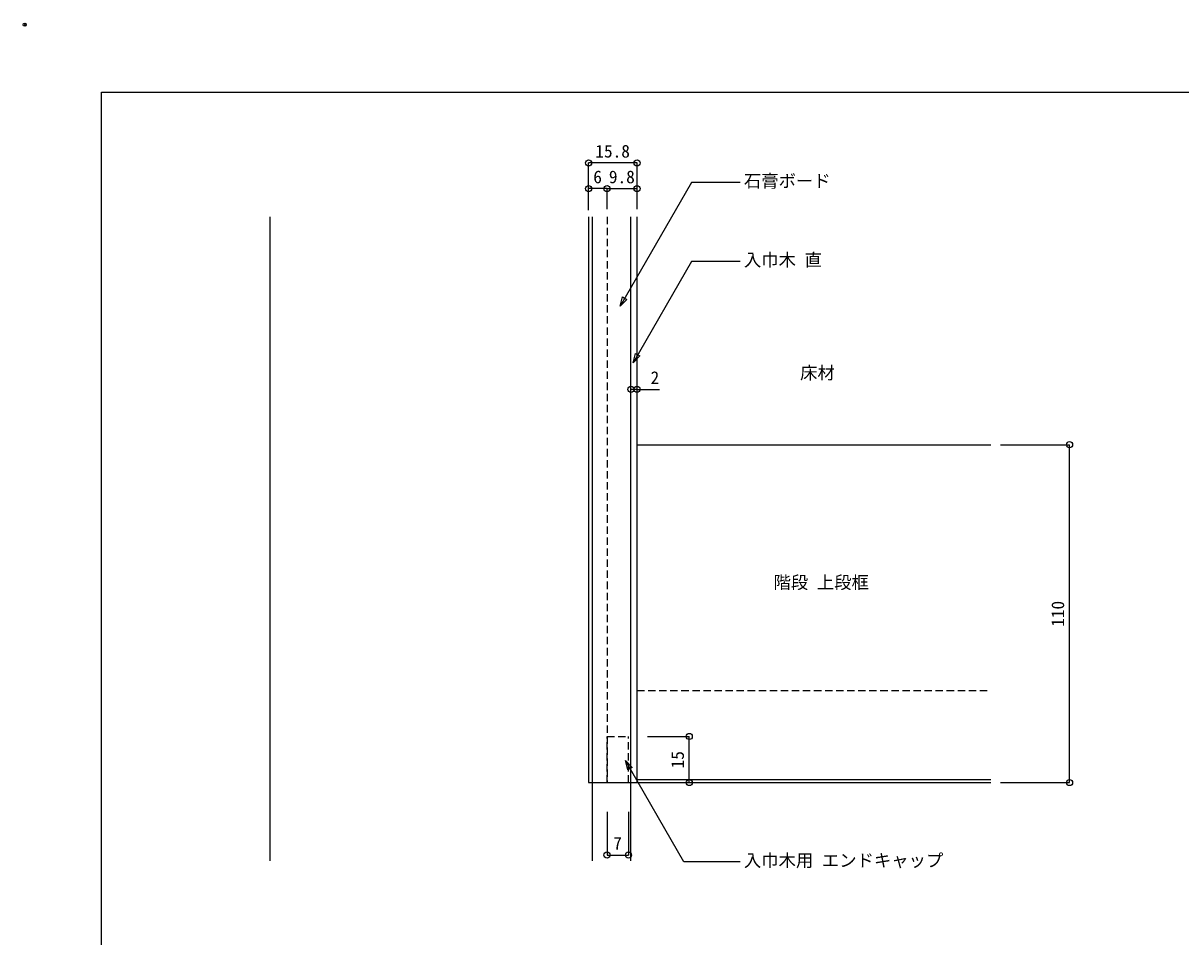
# Model space of a CAD drawing. Units: millimetres on the paper, with parts at other scales. Extents: x -210 to 210, y -149 to 149.
# Drawn here: x -210.2 to -21.8, y 0 to 148.8 of the extents above; entities that cross this region are included whole.
import ezdxf
from ezdxf.enums import TextEntityAlignment as Align

# ---------------------------------------------------------------- set-up
doc = ezdxf.new("R2010")
doc.units = ezdxf.units.MM
doc.header["$PDMODE"] = 32
doc.header["$PDSIZE"] = 0.5
doc.linetypes.add('DASHED1', pattern=[1.8, 1.2, -0.6])
for name, color, linetype in [('0-0', 7, 'Continuous'), ('1-1', 5, 'Continuous'), ('2-0', 4, 'Continuous'), ('3-0', 6, 'Continuous')]:
    doc.layers.add(name, color=color, linetype=linetype)
doc.styles.add('ＭＳ ゴシック', font='')
doc.styles.get('ＭＳ ゴシック').set_extended_font_data('MS Gothic')

msp = doc.modelspace()

# ---------------------------------------------------------------- linework, layer by layer
at = {"layer": '0-0', "color": 2}
for p, q in [((-197.5, -137.5), (-197.5, 137.5)), ((-197.5, 137.5), (197.5, 137.5))]:
    msp.add_line(p, q, dxfattribs=at)
at = {"layer": '0-0'}
msp.add_point((-210, 148.5), dxfattribs=at)
at = {"layer": '1-1', "color": 7}
for p, q in [((-170.035, 12.381), (-170.035, 117.227)), ((-117.535, 12.381), (-117.535, 117.227)), ((-111.285, 12.381), (-111.285, 117.227)), ((-110.285, 80.117), (-52.685, 80.117)), ((-110.285, 25.617), (-52.685, 25.617)), ((-110.285, 25.117), (-52.685, 25.117))]:
    msp.add_line(p, q, dxfattribs=at)
at = {"layer": '1-1', "color": 7, "linetype": 'DASHED1'}
msp.add_line((-110.285, 40.117), (-52.685, 40.117), dxfattribs=at)
at = {"layer": '1-1', "color": 6, "linetype": 'DASHED1'}
for p, q in [((-115.185, 25.117), (-115.185, 32.617)), ((-115.185, 32.617), (-111.685, 32.617)), ((-111.685, 25.117), (-111.685, 32.617))]:
    msp.add_line(p, q, dxfattribs=at)
at = {"layer": '1-1', "color": 7}
for points in [[(-118.185, 117.227), (-118.185, 25.117), (-110.285, 25.117), (-110.285, 117.227)], [(-118.185, 117.227), (-118.185, 25.117), (-117.535, 25.117), (-117.535, 117.227)]]:
    msp.add_lwpolyline(points, dxfattribs=at)
at = {"layer": '1-1', "color": 6, "linetype": 'DASHED1'}
msp.add_lwpolyline([(-115.185, 117.227), (-115.185, 25.117), (-111.685, 25.117)], dxfattribs=at)
at = {"layer": '2-0'}
for p, q in [((-118.185, 118.309), (-118.185, 126)), ((-110.285, 126), (-118.185, 126)), ((-110.285, 118.459), (-110.285, 126)), ((-118.185, 118.309), (-118.185, 121.817)), ((-115.185, 121.817), (-118.185, 121.817)), ((-115.185, 118.459), (-115.185, 121.817)), ((-115.185, 118.459), (-115.185, 121.817)), ((-115.185, 121.817), (-110.285, 121.817)), ((-110.285, 118.459), (-110.285, 121.817)), ((-111.285, 87.068), (-111.285, 89.135)), ((-110.285, 89.135), (-111.285, 89.135)), ((-110.285, 87.008), (-110.285, 89.135)), ((-110.285, 89.135), (-106.625, 89.135)), ((-51.097, 80.117), (-39.878, 80.117)), ((-39.878, 25.117), (-39.878, 80.117)), ((-108.601, 32.617), (-101.794, 32.617)), ((-101.794, 25.117), (-101.794, 32.617)), ((-108.601, 25.117), (-101.794, 25.117)), ((-51.097, 25.117), (-39.878, 25.117)), ((-115.185, 20.365), (-115.185, 13.321)), ((-111.685, 20.365), (-111.685, 13.321)), ((-115.185, 13.321), (-111.685, 13.321))]:
    msp.add_line(p, q, dxfattribs=at)
for centre in [(-118.185, 126), (-110.285, 126), (-118.185, 121.817), (-115.185, 121.817), (-115.185, 121.817), (-110.285, 121.817), (-111.285, 89.135), (-110.285, 89.135), (-39.878, 80.117), (-101.794, 32.617), (-101.794, 25.117), (-39.878, 25.117), (-115.185, 13.321), (-111.685, 13.321)]:
    msp.add_circle(centre, 0.5, dxfattribs=at)
at = {"layer": '3-0'}
for points in [[(-93.482, 122.817), (-101.419, 122.817), (-113.042, 102.686)], [(-93.482, 109.954), (-101.419, 109.954), (-110.937, 93.469)], [(-93.482, 12.203), (-102.667, 12.203), (-112.185, 28.688)]]:
    msp.add_lwpolyline(points, dxfattribs=at)
for points in [[(-111.943, 103.785), (-113.042, 102.686), (-112.64, 104.187)], [(-109.838, 94.568), (-110.937, 93.469), (-110.535, 94.97)], [(-111.782, 27.188), (-112.185, 28.688), (-111.086, 27.59)]]:
    msp.add_lwpolyline(points, close=True, dxfattribs=at)

# ---------------------------------------------------------------- texts
at = {"layer": '2-0', "style": 'ＭＳ ゴシック'}
for s, p in [('15.8', (-117.085, 126.25)), ('6', (-117.419, 122.067)), ('9.8', (-114.88, 122.067)), ('2', (-108.092, 89.385)), ('7', (-114.169, 13.571))]:
    msp.add_text(s, height=2.069, dxfattribs=at).set_placement(p, align=Align.BOTTOM_LEFT)
for s, p in [('110', (-40.128, 50.472)), ('15', (-102.044, 27.428))]:
    msp.add_text(s, height=2.069, rotation=90, dxfattribs=at).set_placement(p, align=Align.BOTTOM_LEFT)
at = {"layer": '3-0', "color": 7, "style": 'ＭＳ ゴシック'}
for s, p in [('石膏ボード', (-92.887, 121.406)), ('入巾木 直', (-92.887, 108.543)), ('床材', (-83.738, 90.178)), ('階段 上段框', (-88.069, 56.047)), ('入巾木用 エンドキャップ', (-92.887, 10.792))]:
    msp.add_text(s, height=2.069, dxfattribs=at).set_placement(p, align=Align.BOTTOM_LEFT)

doc.saveas('drawing.dxf')
